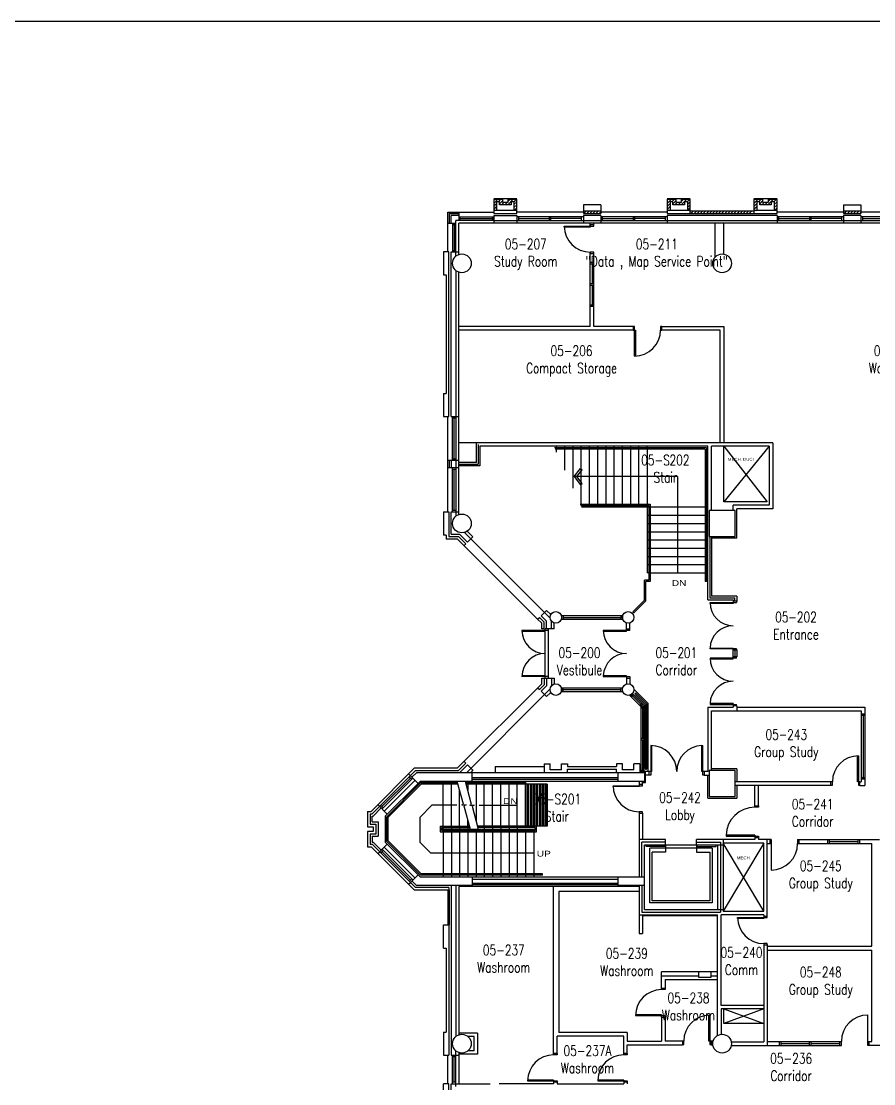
# Model space of a CAD drawing. Extents: x 11182 to 734459, y -1391328 to 152085.
# Drawn here: x 352987 to 382476, y -293674 to -256910 of the extents above; entities that cross this region are included whole.
import ezdxf
from ezdxf.enums import TextEntityAlignment as Align

# ---------------------------------------------------------------- set-up
doc = ezdxf.new("R2010")
doc.units = 0
doc.header["$LTSCALE"] = 500
doc.header["$MEASUREMENT"] = 0
doc.layers.add('0_Defpoints', color=106, linetype='CONTINUOUS', plot=False)
for name, color, linetype in [('0_room_data', 7, 'CONTINUOUS'), ('1_Wall_Exist', 251, 'CONTINUOUS'), ('3_Text', 7, 'CONTINUOUS')]:
    doc.layers.add(name, color=color, linetype=linetype)
doc.styles.add('1_200', font='simplex.shx', dxfattribs={"width": 0.75, "height": 460})
doc.styles.add('TXT', font='TXT')

# ---------------------------------------------------------------- blocks, each defined once
blk = doc.blocks.new('room_data')
at = {"layer": '3_Text', "style": '1_200', "width": 0.75}
for tag, p in [('ROOMNUM', (0, 0)), ('ROOMUSE', (0, -575))]:
    blk.add_attdef(tag, text='', height=345, dxfattribs=at).set_placement(p, align=Align.MIDDLE_CENTER)

msp = doc.modelspace()

# ---------------------------------------------------------------- linework, layer by layer
at = {"layer": '0_Defpoints'}
msp.add_lwpolyline([(347673, -256910), (443723, -256910), (443723, -323705), (347673, -323705)], close=True, dxfattribs=at)
at = {"layer": '1_Wall_Exist'}
for p, q in [((370130, -263057), (369330, -263057)), ((369330, -263067), (369330, -263557)), ((369330, -263067), (369630, -263067)), ((369474, -263067), (369330, -263211)), ((369330, -263105), (369368, -263067)), ((369330, -263317), (369430, -263217)), ((369530, -263157), (369430, -263157)), ((369430, -263157), (369430, -263457)), ((369490, -263157), (369580, -263067)), ((369630, -263124), (369530, -263224)), ((369530, -263257), (369530, -263157)), ((369602, -263257), (369692, -263167)), ((369630, -263067), (369630, -263167)), ((369630, -263167), (369830, -263167)), ((369799, -263167), (369709, -263257)), ((369815, -263257), (370005, -263067)), ((369830, -263167), (369830, -263067)), ((369899, -263067), (369830, -263136)), ((369830, -263067), (370130, -263067)), ((369930, -263157), (369930, -263257)), ((370030, -263157), (369930, -263157)), ((370111, -263067), (370021, -263157)), ((370030, -263254), (370130, -263154)), ((370030, -263157), (370030, -263457)), ((370130, -263557), (370130, -263067)), ((376130, -263057), (375330, -263057)), ((375330, -263067), (375330, -263557)), ((375330, -263105), (375368, -263067)), ((375330, -263067), (375630, -263067)), ((375474, -263067), (375330, -263211)), ((375330, -263317), (375430, -263217)), ((375430, -263157), (375430, -263457)), ((375530, -263157), (375430, -263157)), ((375490, -263157), (375580, -263067)), ((375630, -263124), (375530, -263224)), ((375530, -263257), (375530, -263157)), ((375602, -263257), (375692, -263167)), ((375630, -263067), (375630, -263167)), ((375630, -263167), (375830, -263167)), ((375799, -263167), (375709, -263257)), ((375815, -263257), (376005, -263067)), ((375830, -263067), (376130, -263067)), ((375830, -263167), (375830, -263067)), ((375899, -263067), (375830, -263136)), ((376030, -263157), (375930, -263157)), ((375930, -263157), (375930, -263257)), ((376111, -263067), (376021, -263157)), ((376030, -263254), (376130, -263154)), ((376030, -263157), (376030, -263457)), ((376130, -263557), (376130, -263067)), ((379130, -263057), (378330, -263057)), ((378330, -263067), (378330, -263557)), ((378330, -263067), (378630, -263067)), ((378474, -263067), (378330, -263211)), ((378330, -263105), (378368, -263067)), ((378330, -263317), (378430, -263217)), ((378530, -263157), (378430, -263157)), ((378430, -263157), (378430, -263457)), ((378490, -263157), (378580, -263067)), ((378630, -263124), (378530, -263224)), ((378530, -263257), (378530, -263157)), ((378602, -263257), (378692, -263167)), ((378630, -263067), (378630, -263167)), ((378630, -263167), (378830, -263167)), ((378799, -263167), (378709, -263257)), ((378815, -263257), (379005, -263067)), ((378830, -263167), (378830, -263067)), ((378899, -263067), (378830, -263136)), ((378830, -263067), (379130, -263067)), ((379030, -263157), (378930, -263157)), ((378930, -263157), (378930, -263257)), ((379111, -263067), (379021, -263157)), ((379030, -263254), (379130, -263154)), ((379030, -263157), (379030, -263457)), ((379130, -263557), (379130, -263067)), ((367739, -263516), (369330, -263516)), ((367739, -264887), (367739, -263516)), ((367789, -263566), (367789, -263900)), ((367789, -263566), (368123, -263566)), ((368123, -263516), (368123, -263800)), ((369430, -263324), (369330, -263424)), ((370130, -263457), (369330, -263457)), ((369330, -263557), (370130, -263557)), ((369402, -263457), (369430, -263430)), ((369930, -263257), (369530, -263257)), ((369930, -263248), (369921, -263257)), ((370130, -263260), (370030, -263360)), ((370039, -263457), (370130, -263366)), ((372430, -263516), (370130, -263516)), ((372430, -263257), (372430, -263557)), ((373030, -263257), (372430, -263257)), ((372430, -263467), (373030, -263467)), ((372430, -263557), (373030, -263557)), ((372444, -263557), (372534, -263467)), ((372640, -263467), (372550, -263557)), ((372656, -263557), (372746, -263467)), ((372852, -263467), (372762, -263557)), ((372868, -263557), (372958, -263467)), ((373030, -263501), (372974, -263557)), ((373030, -263257), (373030, -263557)), ((375330, -263516), (373030, -263516)), ((375430, -263324), (375330, -263424)), ((376130, -263457), (375330, -263457)), ((375330, -263557), (379130, -263557)), ((375402, -263457), (375430, -263430)), ((375930, -263257), (375530, -263257)), ((375930, -263248), (375921, -263257)), ((376130, -263260), (376030, -263360)), ((376039, -263457), (376130, -263366)), ((376130, -263467), (378330, -263467)), ((376156, -263557), (376246, -263467)), ((376352, -263467), (376262, -263557)), ((376368, -263557), (376458, -263467)), ((376564, -263467), (376474, -263557)), ((376580, -263557), (376670, -263467)), ((376776, -263467), (376686, -263557)), ((376792, -263557), (376882, -263467)), ((376989, -263467), (376899, -263557)), ((377005, -263557), (377095, -263467)), ((377201, -263467), (377111, -263557)), ((377217, -263557), (377307, -263467)), ((377413, -263467), (377323, -263557)), ((377429, -263557), (377519, -263467)), ((377625, -263467), (377535, -263557)), ((377641, -263557), (377731, -263467)), ((377837, -263467), (377747, -263557)), ((377853, -263557), (377943, -263467)), ((378049, -263467), (377959, -263557)), ((378065, -263557), (378155, -263467)), ((378261, -263467), (378171, -263557)), ((378430, -263324), (378330, -263424)), ((379130, -263457), (378330, -263457)), ((378402, -263457), (378430, -263430)), ((378930, -263257), (378530, -263257)), ((378930, -263248), (378921, -263257)), ((379130, -263260), (379030, -263360)), ((379039, -263457), (379130, -263366)), ((381430, -263516), (379130, -263516)), ((381430, -263257), (381430, -263557)), ((381430, -263257), (382030, -263257)), ((381430, -263467), (382030, -263467)), ((381443, -263467), (381430, -263480)), ((381430, -263557), (382030, -263557)), ((381459, -263557), (381549, -263467)), ((381655, -263467), (381565, -263557)), ((381672, -263557), (381762, -263467)), ((381868, -263467), (381778, -263557)), ((381884, -263557), (381974, -263467)), ((382030, -263517), (381990, -263557)), ((382030, -263257), (382030, -263557)), ((384330, -263516), (382030, -263516)), ((367739, -263900), (368023, -263900)), ((368123, -263632), (367855, -263632)), ((367855, -263900), (367855, -263632)), ((367903, -263900), (367903, -264887)), ((368023, -263949), (367903, -263949)), ((367963, -263949), (367963, -264837)), ((369330, -263800), (368023, -263800)), ((368023, -265036), (368023, -263800)), ((368123, -263680), (369330, -263680)), ((431337, -263900), (368123, -263900)), ((368123, -264980), (368123, -263900)), ((368173, -263800), (368173, -263680)), ((368173, -263740), (369279, -263740)), ((369279, -263680), (369279, -263800)), ((369330, -263632), (369330, -263900)), ((369330, -263632), (370130, -263632)), ((369330, -263800), (369330, -263680)), ((369330, -263800), (431437, -263800)), ((370130, -263632), (370130, -263900)), ((372430, -263680), (370130, -263680)), ((370193, -263800), (370193, -263680)), ((370193, -263740), (371248, -263740)), ((371248, -263680), (371248, -263800)), ((371311, -263800), (371311, -263680)), ((372367, -263740), (371311, -263740)), ((372367, -263800), (372367, -263680)), ((372430, -263632), (372430, -263900)), ((373030, -263632), (372430, -263632)), ((372668, -264000), (372668, -263900)), ((372792, -263950), (372668, -263950)), ((372670, -263950), (372670, -264030)), ((372790, -264000), (372790, -263950)), ((372792, -263950), (372792, -263900)), ((373030, -263632), (373030, -263900)), ((375330, -263680), (373030, -263680)), ((373093, -263800), (373093, -263680)), ((373093, -263740), (374148, -263740)), ((374148, -263680), (374148, -263800)), ((374211, -263800), (374211, -263680)), ((375267, -263740), (374211, -263740)), ((375267, -263800), (375267, -263680)), ((375330, -263632), (375330, -263900)), ((379130, -263632), (375330, -263632)), ((376992, -265065), (376992, -263900)), ((377292, -264968), (377292, -263900)), ((379130, -263632), (379130, -263900)), ((381430, -263680), (379130, -263680)), ((379193, -263800), (379193, -263680)), ((379193, -263740), (380248, -263740)), ((380248, -263680), (380248, -263800)), ((380311, -263800), (380311, -263680)), ((381367, -263740), (380311, -263740)), ((381367, -263800), (381367, -263680)), ((381430, -263632), (381430, -263900)), ((382030, -263632), (381430, -263632)), ((382030, -263632), (382030, -263900)), ((384330, -263680), (382030, -263680)), ((382093, -263800), (382093, -263680)), ((382093, -263740), (383148, -263740)), ((371770, -264000), (372790, -264000)), ((371770, -264030), (371770, -264000)), ((372670, -264030), (371770, -264030)), ((367590, -264887), (367590, -265687)), ((367780, -264887), (367590, -264887)), ((367780, -270587), (367780, -264887)), ((367855, -264887), (368123, -264887)), ((367855, -270587), (367855, -264887)), ((367903, -264837), (368023, -264837)), ((372668, -267475), (372668, -264900)), ((372668, -264950), (372792, -264950)), ((372790, -264900), (372670, -264900)), ((372670, -264900), (372670, -264950)), ((372790, -264950), (372790, -264900)), ((372792, -267475), (372792, -264920)), ((372672, -265250), (372792, -265250)), ((372672, -265300), (372792, -265300)), ((372732, -265300), (372732, -265987)), ((367590, -265687), (367690, -265687)), ((367690, -265687), (367690, -269787)), ((368023, -265537), (368023, -274036)), ((368123, -273980), (368123, -265594)), ((372672, -265987), (372792, -265987)), ((372672, -266037), (372792, -266037)), ((372732, -266037), (372732, -266724)), ((372672, -266724), (372792, -266724)), ((372672, -266774), (372792, -266774)), ((372668, -267475), (368123, -267475)), ((374201, -267599), (368123, -267599)), ((374201, -267475), (372792, -267475)), ((374151, -267473), (374151, -267597)), ((374151, -267595), (374231, -267595)), ((374201, -268495), (374201, -267475)), ((374231, -267595), (374231, -268495)), ((375101, -267475), (375101, -267595)), ((375151, -267475), (375101, -267475)), ((375101, -267595), (375151, -267595)), ((377168, -267599), (375101, -267599)), ((375151, -267473), (377292, -267475)), ((375151, -267597), (375151, -267473)), ((377168, -271493), (377168, -267599)), ((377292, -267475), (377292, -271493)), ((374231, -268495), (374201, -268495)), ((367590, -269787), (367690, -269787)), ((367590, -269790), (367593, -269787)), ((367590, -269787), (367590, -270587)), ((367590, -270587), (367780, -270587)), ((367739, -273887), (367739, -270587)), ((367855, -270587), (368123, -270587)), ((367903, -272112), (367903, -270587)), ((367903, -270638), (368023, -270638)), ((367963, -272061), (367963, -270638)), ((378986, -271493), (368123, -271493)), ((368731, -272175), (368731, -271493)), ((368793, -271555), (368793, -272237)), ((368855, -271617), (368855, -272299)), ((376740, -271617), (368855, -271617)), ((376690, -271667), (371435, -271667)), ((371505, -271667), (371505, -271617)), ((371790, -271667), (371790, -271617)), ((372075, -271667), (372075, -271617)), ((372360, -271667), (372360, -271617)), ((372645, -271667), (372645, -271617)), ((372930, -271667), (372930, -271617)), ((373215, -271667), (373215, -271617)), ((373500, -271667), (373500, -271617)), ((373785, -271667), (373785, -271617)), ((374070, -271667), (374070, -271617)), ((374355, -271667), (374355, -271617)), ((374640, -271667), (374640, -271617)), ((376690, -271667), (376690, -276297)), ((376740, -276927), (376740, -271617)), ((376864, -273837), (376864, -271617)), ((378862, -271617), (376864, -271617)), ((377292, -273537), (377292, -271617)), ((378862, -271617), (377292, -273537)), ((377292, -271617), (378792, -273537)), ((378862, -271617), (378862, -273657)), ((378986, -271493), (378986, -273781)), ((376640, -271717), (371458, -271717)), ((371505, -271819), (371505, -271717)), ((371790, -272444), (371790, -271717)), ((372075, -273069), (372075, -271717)), ((372360, -273667), (372360, -271717)), ((372645, -273667), (372645, -271717)), ((372930, -273667), (372930, -271717)), ((373215, -273667), (373215, -271717)), ((373500, -273667), (373500, -271717)), ((373785, -273667), (373785, -271717)), ((374070, -273667), (374070, -271717)), ((374355, -273617), (374355, -271717)), ((374640, -271717), (374640, -275997)), ((376640, -271717), (376640, -276297)), ((368123, -272112), (367739, -272112)), ((368123, -272362), (367739, -272362)), ((367789, -272112), (367789, -272362)), ((367855, -272112), (367855, -272362)), ((368023, -272061), (367903, -272061)), ((367903, -273887), (367903, -272362)), ((367903, -272413), (368023, -272413)), ((367963, -273836), (367963, -272413)), ((368731, -272175), (368123, -272175)), ((368123, -272237), (368793, -272237)), ((368855, -272299), (368123, -272299)), ((372111, -272667), (372333, -272381)), ((372333, -272381), (372394, -272428)), ((375690, -272667), (372075, -272667)), ((372111, -272667), (372333, -272953)), ((372208, -272667), (372394, -272428)), ((372394, -272906), (372208, -272667)), ((375690, -272667), (375690, -275997)), ((372333, -272953), (372394, -272906)), ((368023, -273836), (367903, -273836)), ((372324, -273617), (374740, -273617)), ((372347, -273667), (374690, -273667)), ((372370, -273717), (374690, -273717)), ((374355, -273717), (374355, -273667)), ((374690, -273667), (374690, -276247)), ((374740, -273617), (374740, -276297)), ((374740, -273717), (376640, -273717)), ((376690, -273717), (376740, -273717)), ((376780, -273837), (376780, -274737)), ((377680, -273837), (376780, -273837)), ((378792, -273537), (377292, -273537)), ((378862, -273657), (377612, -273657)), ((377612, -273837), (377612, -273657)), ((377680, -274737), (377680, -273837)), ((378986, -273781), (377736, -273781)), ((377736, -274793), (377736, -273781)), ((367590, -273887), (367780, -273887)), ((367590, -273887), (367590, -274687)), ((367780, -273887), (367780, -274737)), ((367855, -273887), (368123, -273887)), ((367855, -274662), (367855, -273887)), ((374640, -274002), (374690, -274002)), ((374740, -274002), (376640, -274002)), ((376690, -274002), (376740, -274002)), ((368320, -274599), (371086, -277365)), ((368611, -274749), (368415, -274553)), ((374640, -274287), (374690, -274287)), ((374640, -274572), (374690, -274572)), ((374740, -274287), (376640, -274287)), ((374740, -274572), (376640, -274572)), ((376690, -274287), (376740, -274287)), ((376690, -274572), (376740, -274572)), ((367690, -274687), (367590, -274687)), ((367690, -274687), (367690, -274827)), ((368077, -274827), (367690, -274827)), ((367780, -274737), (368114, -274737)), ((367855, -274662), (368145, -274662)), ((368077, -274827), (370850, -277600)), ((368114, -274737), (368368, -274991)), ((368145, -274662), (368421, -274938)), ((368540, -274819), (368421, -274938)), ((368540, -274819), (368611, -274749)), ((374640, -274857), (374690, -274857)), ((374740, -274857), (376640, -274857)), ((376690, -274857), (376740, -274857)), ((376780, -274737), (377680, -274737)), ((376802, -274737), (376802, -276865)), ((376864, -274737), (376864, -276803)), ((377736, -274793), (376864, -274793)), ((368368, -274991), (368305, -275055)), ((374640, -275142), (374690, -275142)), ((374740, -275142), (376640, -275142)), ((376690, -275142), (376740, -275142)), ((374640, -275427), (374690, -275427)), ((374640, -275712), (374690, -275712)), ((374740, -275427), (376640, -275427)), ((374740, -275712), (376640, -275712)), ((376690, -275427), (376740, -275427)), ((376690, -275712), (376740, -275712)), ((374690, -275997), (374640, -275997)), ((374740, -275997), (376640, -275997)), ((376690, -275997), (376740, -275997)), ((374690, -276247), (374540, -276247)), ((374540, -276941), (374540, -276247)), ((374740, -276297), (374590, -276297)), ((374590, -276962), (374590, -276297)), ((376690, -276297), (376640, -276297)), ((377736, -276803), (376864, -276803)), ((377736, -276803), (377736, -276977)), ((374137, -277344), (374540, -276941)), ((374172, -277379), (374590, -276962)), ((376740, -276927), (377612, -276927)), ((376802, -276865), (377674, -276865)), ((376812, -277027), (377732, -277027)), ((376812, -277057), (376812, -277027)), ((377612, -277057), (376812, -277057)), ((377612, -276927), (377612, -277057)), ((377736, -276977), (377612, -276977)), ((377674, -276977), (377674, -276865)), ((377732, -276977), (377732, -277027)), ((370850, -277600), (370914, -277537)), ((371080, -277702), (370914, -277537)), ((370967, -277484), (371086, -277365)), ((371155, -277671), (370967, -277484)), ((371086, -277365), (371156, -277294)), ((371281, -277560), (371086, -277365)), ((371156, -277294), (371304, -277441)), ((371680, -277476), (371680, -277597)), ((371680, -277476), (373780, -277476)), ((371730, -277476), (371730, -277597)), ((371730, -277537), (373730, -277537)), ((373730, -277476), (373730, -277597)), ((373780, -277476), (373780, -277597)), ((374137, -277344), (374172, -277379)), ((370990, -277740), (370850, -277600)), ((370990, -277937), (370990, -277740)), ((371080, -277937), (371080, -277702)), ((371155, -277937), (371155, -277671)), ((371323, -277937), (371323, -277661)), ((371423, -277937), (371423, -277728)), ((371680, -277597), (373780, -277597)), ((373920, -278017), (373920, -277737)), ((374040, -277987), (374040, -277737)), ((370305, -277987), (370305, -278017)), ((371225, -277987), (370305, -277987)), ((370305, -278017), (371105, -278017)), ((371080, -277937), (370990, -277937)), ((371423, -277937), (371105, -277937)), ((371105, -279637), (371105, -277937)), ((371225, -279637), (371225, -277937)), ((374040, -277987), (373120, -277987)), ((373120, -277987), (373120, -278017)), ((373120, -278017), (373920, -278017)), ((373920, -277937), (374040, -277937)), ((376812, -278597), (377612, -278597)), ((376812, -278627), (376812, -278597)), ((377732, -278627), (376812, -278627)), ((377612, -278977), (377612, -278597)), ((377732, -278627), (377732, -278677)), ((377732, -278947), (376812, -278947)), ((376812, -278947), (376812, -278977)), ((376812, -278977), (377612, -278977)), ((377736, -278677), (377612, -278677)), ((377736, -278897), (377612, -278897)), ((377674, -278677), (377674, -278897)), ((377732, -278947), (377732, -278897)), ((377736, -278677), (377736, -278897)), ((370305, -279557), (370305, -279587)), ((371105, -279557), (370305, -279557)), ((371225, -279587), (370305, -279587)), ((370990, -279834), (370990, -279637)), ((370990, -279637), (371080, -279637)), ((371080, -279637), (371080, -279871)), ((371105, -279637), (371423, -279637)), ((371155, -279637), (371155, -279902)), ((371323, -279637), (371323, -279913)), ((371423, -279637), (371423, -279845)), ((373120, -279557), (373120, -279587)), ((373920, -279557), (373120, -279557)), ((373120, -279587), (374040, -279587)), ((373920, -279557), (373920, -279837)), ((373920, -279637), (374040, -279637)), ((374040, -279587), (374040, -279837)), ((368077, -282747), (370990, -279834)), ((370850, -279973), (370914, -280037)), ((370914, -280037), (371080, -279871)), ((371155, -279902), (370967, -280090)), ((370967, -280090), (371086, -280209)), ((371086, -280209), (371281, -280013)), ((371156, -280279), (371304, -280132)), ((371680, -280097), (371680, -279976)), ((371680, -279976), (373780, -279976)), ((371680, -280097), (373780, -280097)), ((371730, -280097), (371730, -279976)), ((371730, -280037), (373730, -280037)), ((373730, -280097), (373730, -279976)), ((373780, -280097), (373780, -279976)), ((374179, -280017), (374678, -280516)), ((371086, -280209), (368383, -282912)), ((371086, -280209), (371156, -280279)), ((374030, -280226), (374424, -280621)), ((374121, -280174), (374049, -280246)), ((374156, -280210), (374084, -280281)), ((374425, -280550), (374120, -280245)), ((374526, -280579), (374121, -280174)), ((374223, -280204), (374577, -280558)), ((374259, -280169), (374627, -280537)), ((374461, -280514), (374389, -280586)), ((374496, -280549), (374424, -280621)), ((374424, -280621), (374424, -282868)), ((374424, -280621), (374526, -280621)), ((374424, -280671), (374526, -280671)), ((374475, -280671), (374475, -281719)), ((374526, -280579), (374526, -282868)), ((374577, -282768), (374577, -280558)), ((374627, -282768), (374627, -280537)), ((374678, -282868), (374678, -280516)), ((376740, -280647), (376740, -282872)), ((376740, -280647), (377612, -280647)), ((376812, -280517), (376812, -280547)), ((377612, -280517), (376812, -280517)), ((376812, -280547), (377732, -280547)), ((376864, -282837), (376864, -280771)), ((376864, -280771), (382046, -280771)), ((377612, -280517), (377612, -280647)), ((377736, -280597), (377612, -280597)), ((377732, -280597), (377732, -280547)), ((377736, -280597), (377736, -280771)), ((377736, -280647), (382170, -280647)), ((382046, -280771), (382046, -283225)), ((382046, -280871), (382170, -280871)), ((382170, -280647), (382170, -283349)), ((382046, -280921), (382170, -280921)), ((382108, -280921), (382108, -283075)), ((374424, -281719), (374526, -281719)), ((374424, -281769), (374526, -281769)), ((374475, -281769), (374475, -282818)), ((374760, -281972), (374790, -281972)), ((374760, -281972), (374760, -282992)), ((374790, -281972), (374790, -282872)), ((376530, -281972), (376560, -281972)), ((376530, -282872), (376530, -281972)), ((376560, -282992), (376560, -281972)), ((381916, -282327), (381946, -282327)), ((381916, -283227), (381916, -282327)), ((381946, -282327), (381946, -283347)), ((368114, -282837), (368368, -282582)), ((368421, -282635), (368145, -282912)), ((368368, -282582), (368305, -282519)), ((368421, -282635), (368611, -282825)), ((369380, -282697), (369380, -282912)), ((369380, -282697), (371080, -282697)), ((371080, -282607), (371080, -282902)), ((371080, -282607), (371280, -282607)), ((371280, -282812), (371280, -282607)), ((371680, -282812), (371680, -282607)), ((371680, -282607), (371880, -282607)), ((371880, -282607), (371880, -282697)), ((371880, -282697), (373580, -282697)), ((373580, -282607), (373580, -282697)), ((373780, -282607), (373580, -282607)), ((373780, -282812), (373780, -282607)), ((374380, -282607), (374180, -282607)), ((374180, -282812), (374180, -282607)), ((374180, -282610), (374183, -282607)), ((374380, -282607), (374380, -282902)), ((366589, -282747), (365087, -284249)), ((366626, -282837), (365124, -284339)), ((366382, -282954), (366711, -283282)), ((366410, -283053), (366495, -283137)), ((366499, -283070), (366657, -282912)), ((366589, -282747), (368077, -282747)), ((366626, -282837), (368114, -282837)), ((374540, -282912), (366657, -282912)), ((368611, -282825), (368524, -282912)), ((368582, -283212), (368582, -282912)), ((371080, -282902), (371880, -282902)), ((371680, -282812), (371280, -282812)), ((371872, -282902), (371880, -282895)), ((371880, -282787), (373580, -282787)), ((371880, -282902), (371880, -282787)), ((373580, -282902), (373580, -282787)), ((373580, -282902), (374380, -282902)), ((373640, -283212), (373640, -282912)), ((374180, -282812), (373780, -282812)), ((374790, -282872), (374380, -282872)), ((374424, -282818), (374526, -282818)), ((374540, -282912), (374540, -283212)), ((374580, -283252), (374580, -282872)), ((374710, -282996), (374580, -282996)), ((374710, -282992), (374710, -282872)), ((374760, -282992), (374710, -282992)), ((376740, -282872), (376530, -282872)), ((376610, -282992), (376560, -282992)), ((376610, -282872), (376610, -282992)), ((376610, -282996), (376780, -282996)), ((376740, -283793), (376740, -282996)), ((376780, -282837), (376780, -283737)), ((377680, -282837), (376780, -282837)), ((377736, -282781), (376864, -282781)), ((377680, -283737), (377680, -282837)), ((377736, -282781), (377736, -283227)), ((382046, -283075), (382170, -283075)), ((365463, -284085), (366453, -283095)), ((365470, -284163), (366531, -283102)), ((366605, -283176), (365544, -284237)), ((365580, -284414), (366711, -283282)), ((365630, -284435), (366802, -283262)), ((365680, -284455), (366823, -283312)), ((366782, -283212), (366711, -283282)), ((374540, -283212), (366782, -283212)), ((368085, -283262), (366802, -283262)), ((368098, -283312), (366823, -283312)), ((367580, -283262), (367580, -283212)), ((367580, -284762), (367580, -283312)), ((367865, -283262), (367865, -283212)), ((367865, -284762), (367865, -283312)), ((368283, -284003), (368071, -283212)), ((368566, -284009), (368352, -283212)), ((370445, -283262), (368366, -283262)), ((371180, -283312), (368379, -283312)), ((368435, -283262), (368435, -283212)), ((368435, -283312), (368435, -283518)), ((373640, -283088), (368582, -283088)), ((373640, -283150), (368582, -283150)), ((368720, -283262), (368720, -283212)), ((368720, -283312), (368720, -284582)), ((369005, -283262), (369005, -283212)), ((369005, -284762), (369005, -283312)), ((369290, -283262), (369290, -283212)), ((369290, -284762), (369290, -283312)), ((369575, -283262), (369575, -283212)), ((369575, -284762), (369575, -283312)), ((369860, -283262), (369860, -283212)), ((369860, -284762), (369860, -283312)), ((370145, -283262), (370145, -283212)), ((370145, -284762), (370145, -283312)), ((370430, -284762), (370430, -283312)), ((370445, -283262), (370445, -283312)), ((370449, -284762), (370449, -283312)), ((370499, -283312), (370499, -284762)), ((370549, -284762), (370549, -283312)), ((370599, -283312), (370599, -284762)), ((370649, -284762), (370649, -283312)), ((370699, -283312), (370699, -284762)), ((370749, -284762), (370749, -283312)), ((370799, -283312), (370799, -284762)), ((370849, -284762), (370849, -283312)), ((370899, -283312), (370899, -284762)), ((370949, -284762), (370949, -283312)), ((370999, -283312), (370999, -284762)), ((371049, -284762), (371049, -283312)), ((371099, -283312), (371099, -284762)), ((371149, -284762), (371149, -283312)), ((371180, -283312), (371180, -284762)), ((373458, -283362), (374478, -283362)), ((373458, -283392), (373458, -283362)), ((374358, -283392), (373458, -283392)), ((374358, -283212), (374358, -283392)), ((374358, -283312), (374482, -283312)), ((374478, -283362), (374478, -283312)), ((374482, -283312), (374482, -283212)), ((374482, -283252), (374580, -283252)), ((380996, -283225), (377680, -283225)), ((380996, -283349), (377680, -283349)), ((377736, -283349), (377736, -283793)), ((378368, -284105), (378368, -283349)), ((378492, -284055), (378492, -283347)), ((380996, -283349), (380996, -283225)), ((381046, -283227), (380996, -283227)), ((380996, -283347), (381046, -283347)), ((381046, -283347), (381046, -283227)), ((381996, -283227), (381916, -283227)), ((381946, -283347), (381996, -283347)), ((381996, -283225), (382046, -283225)), ((381996, -283349), (381996, -283225)), ((381996, -283349), (382170, -283349)), ((382046, -283125), (382170, -283125)), ((368150, -284762), (368150, -283504)), ((376740, -283793), (377736, -283793)), ((376780, -283737), (377680, -283737)), ((365438, -284131), (365155, -284414)), ((365321, -284014), (365650, -284343)), ((365505, -284127), (365420, -284043)), ((366780, -284451), (367194, -284037)), ((368052, -284037), (367194, -284037)), ((368229, -284028), (368283, -284003)), ((368229, -284028), (368376, -284028)), ((368376, -284028), (368298, -284057)), ((368298, -284057), (368513, -284862)), ((368504, -284037), (368566, -284009)), ((368504, -284037), (368652, -284037)), ((368652, -284037), (368581, -284064)), ((368581, -284064), (368795, -284862)), ((368828, -284037), (370145, -284037)), ((378368, -284055), (378492, -284055)), ((378488, -284105), (378368, -284105)), ((378488, -284055), (378488, -284105)), ((364965, -284249), (365087, -284249)), ((364965, -284249), (364965, -284779)), ((365055, -284339), (365124, -284339)), ((365055, -284339), (365055, -284689)), ((365123, -284337), (365126, -284337)), ((365130, -284414), (365155, -284414)), ((365130, -284614), (365130, -284414)), ((365580, -284414), (365580, -285310)), ((365630, -285289), (365630, -284435)), ((365680, -285268), (365680, -284455)), ((366780, -285323), (366780, -284451)), ((374478, -284262), (374358, -284262)), ((374358, -284262), (374358, -286512)), ((374358, -284312), (374482, -284312)), ((374478, -284312), (374478, -284262)), ((374482, -284312), (374482, -285225)), ((364965, -284779), (365165, -284779)), ((365055, -284689), (365255, -284689)), ((365130, -284614), (365330, -284614)), ((365165, -284779), (365165, -284945)), ((365255, -284689), (365255, -285035)), ((365330, -284614), (365330, -285110)), ((367480, -284762), (367480, -284962)), ((367480, -284762), (368487, -284762)), ((367530, -284912), (367530, -284812)), ((367530, -284812), (368500, -284812)), ((367530, -284912), (370765, -284912)), ((367580, -284912), (367580, -284812)), ((367580, -284862), (370715, -284862)), ((367865, -284812), (367865, -284912)), ((368150, -284812), (368150, -284912)), ((368435, -284762), (368435, -284567)), ((368435, -284812), (368435, -284912)), ((368720, -284862), (368720, -284912)), ((371180, -284762), (368768, -284762)), ((370765, -284812), (368781, -284812)), ((369005, -284812), (369005, -284912)), ((369290, -284812), (369290, -284912)), ((369575, -284812), (369575, -284912)), ((369860, -284812), (369860, -284912)), ((370145, -284812), (370145, -284912)), ((370430, -284862), (370430, -284912)), ((370715, -284912), (370715, -284862)), ((370765, -284912), (370765, -284812)), ((370815, -284962), (370815, -284762)), ((365165, -284945), (364965, -284945)), ((364965, -284945), (364965, -285475)), ((365255, -285035), (365055, -285035)), ((365055, -285035), (365055, -285385)), ((365130, -285110), (365130, -285310)), ((365130, -285110), (365330, -285110)), ((365680, -285268), (366823, -286412)), ((367480, -284962), (370815, -284962)), ((367580, -284962), (367580, -286412)), ((367865, -284962), (367865, -286412)), ((368150, -284962), (368150, -286412)), ((368435, -284962), (368435, -286412)), ((368720, -284962), (368720, -286412)), ((369005, -284962), (369005, -286412)), ((369290, -284962), (369290, -286412)), ((369575, -284962), (369575, -286412)), ((369860, -284962), (369860, -286412)), ((370145, -284962), (370145, -286412)), ((370430, -284962), (370430, -286412)), ((370715, -284962), (370715, -286412)), ((375276, -285225), (374358, -285225)), ((375276, -285407), (375276, -285225)), ((378368, -285225), (376343, -285225)), ((376343, -285407), (376343, -285225)), ((377262, -285225), (377262, -287700)), ((377368, -285075), (377368, -285105)), ((378368, -285075), (377368, -285075)), ((377368, -285105), (378488, -285105)), ((378368, -285075), (378368, -285225)), ((378368, -285155), (378492, -285155)), ((378488, -285105), (378488, -285155)), ((378492, -285155), (378492, -285225)), ((378926, -285225), (378492, -285225)), ((378792, -287874), (378792, -285225)), ((378876, -285225), (378876, -285365)), ((378926, -285225), (378926, -286279)), ((379840, -285225), (382680, -285225)), ((379840, -285225), (379840, -285365)), ((379890, -285225), (379890, -285365)), ((380890, -285365), (380890, -285225)), ((380940, -285365), (380940, -285225)), ((381940, -285365), (381940, -285225)), ((381990, -285365), (381990, -285225)), ((364965, -285475), (365087, -285475)), ((365055, -285385), (365124, -285385)), ((366589, -286977), (365087, -285475)), ((366626, -286887), (365124, -285385)), ((365130, -285310), (365155, -285310)), ((365438, -285592), (365155, -285310)), ((365321, -285709), (365385, -285646)), ((365385, -285646), (365470, -285561)), ((365420, -285681), (365385, -285646)), ((365505, -285596), (365420, -285681)), ((365438, -285592), (365650, -285380)), ((365463, -285638), (366453, -286628)), ((365470, -285561), (366531, -286621)), ((365505, -285596), (366495, -286586)), ((366605, -286547), (365544, -285486)), ((365580, -285310), (366782, -286512)), ((365630, -285289), (366802, -286462)), ((366780, -285323), (367144, -285687)), ((375276, -285316), (374449, -285316)), ((374449, -286512), (374449, -285316)), ((374540, -285407), (377262, -285407)), ((374540, -287642), (374540, -285407)), ((374600, -285463), (374600, -285423)), ((374600, -285423), (375260, -285423)), ((375260, -285463), (374600, -285463)), ((376885, -285523), (374735, -285523)), ((374735, -287414), (374735, -285523)), ((375260, -285423), (375260, -285463)), ((375276, -285403), (376343, -285403)), ((375277, -285403), (375277, -285663)), ((376343, -285316), (377171, -285316)), ((376343, -285403), (376343, -285663)), ((376360, -285423), (376360, -285463)), ((377020, -285423), (376360, -285423)), ((376360, -285463), (377020, -285463)), ((376885, -285523), (376885, -287414)), ((377020, -285463), (377020, -285423)), ((377080, -287642), (377080, -285407)), ((377171, -285316), (377171, -287733)), ((378668, -285349), (377262, -285349)), ((378668, -285349), (377262, -287700)), ((378668, -287700), (377262, -285349)), ((378668, -287700), (378668, -285349)), ((378792, -285365), (378926, -285365)), ((379840, -285365), (382406, -285365)), ((380940, -285295), (381940, -285295)), ((382406, -288909), (382406, -285365)), ((367144, -285687), (370715, -285687)), ((375277, -285663), (374810, -285663)), ((374810, -287339), (374810, -285663)), ((376343, -285663), (376810, -285663)), ((376810, -285663), (376810, -287339)), ((366382, -286770), (366446, -286706)), ((366410, -286671), (366495, -286586)), ((366711, -286441), (366446, -286706)), ((366499, -286653), (366657, -286812)), ((366782, -286512), (374540, -286512)), ((371018, -286462), (366802, -286462)), ((371018, -286412), (366823, -286412)), ((367580, -286462), (367580, -286512)), ((367865, -286462), (367865, -286512)), ((368150, -286462), (368150, -286512)), ((368435, -286462), (368435, -286512)), ((368582, -286512), (368582, -286812)), ((368582, -286592), (373640, -286592)), ((368582, -286728), (373640, -286728)), ((368720, -286462), (368720, -286512)), ((369005, -286462), (369005, -286512)), ((369290, -286462), (369290, -286512)), ((369575, -286462), (369575, -286512)), ((369860, -286462), (369860, -286512)), ((370145, -286462), (370145, -286512)), ((370430, -286462), (370430, -286512)), ((370715, -286462), (370715, -286512)), ((371018, -286462), (371018, -286412)), ((373640, -286812), (373640, -286512)), ((367789, -286977), (366589, -286977)), ((367780, -286887), (366626, -286887)), ((368582, -286812), (366657, -286812)), ((367739, -286977), (367739, -288177)), ((367780, -286887), (367780, -286977)), ((367789, -286977), (367789, -288177)), ((367855, -286812), (367855, -292687)), ((368023, -286812), (368023, -292036)), ((374350, -286852), (368123, -286852)), ((368123, -286852), (368123, -291980)), ((373640, -286790), (368582, -286790)), ((371403, -292674), (371403, -286852)), ((374358, -287018), (371587, -287018)), ((371587, -287018), (371587, -291900)), ((374540, -286812), (373640, -286812)), ((374358, -286812), (374358, -288474)), ((374449, -286812), (374449, -287733)), ((376885, -287414), (374735, -287414)), ((376810, -287339), (374810, -287339)), ((374358, -287824), (377073, -287824)), ((374449, -287733), (377171, -287733)), ((374482, -287824), (374482, -288474)), ((374482, -287854), (377073, -287854)), ((374540, -287642), (377262, -287642)), ((377073, -292002), (377073, -287824)), ((377197, -290963), (377197, -287824)), ((378668, -287824), (377197, -287824)), ((377262, -287700), (378668, -287700)), ((378668, -287824), (378668, -287954)), ((367590, -288177), (367789, -288177)), ((367590, -288977), (367590, -288177)), ((367780, -288177), (367780, -292687)), ((377768, -287924), (378788, -287924)), ((377768, -287954), (377768, -287924)), ((378668, -287954), (377768, -287954)), ((378668, -287874), (378792, -287874)), ((378788, -287924), (378788, -287874)), ((374358, -288474), (374482, -288474)), ((378788, -288824), (378668, -288824)), ((378668, -288824), (378668, -292225)), ((378792, -288874), (378668, -288874)), ((378788, -288874), (378788, -288824)), ((378792, -288855), (378792, -292349)), ((378792, -288909), (382406, -288909)), ((367590, -288977), (367690, -288977)), ((367690, -288977), (367690, -291887)), ((378792, -289049), (382406, -289049)), ((382406, -292209), (382406, -289049)), ((377073, -289798), (375131, -289798)), ((375131, -290367), (375131, -289798)), ((375131, -289943), (376415, -289943)), ((376415, -289798), (376415, -289987)), ((376415, -289987), (376852, -289987)), ((376852, -289987), (376852, -289798)), ((376852, -289943), (377073, -289943)), ((375131, -290367), (375255, -290367)), ((375135, -290417), (375135, -290367)), ((375255, -290417), (375135, -290417)), ((375255, -290067), (375255, -290417)), ((375255, -290067), (377073, -290067)), ((378668, -290963), (377197, -290963)), ((377197, -291087), (377197, -291968)), ((378668, -291087), (377197, -291087)), ((378668, -291087), (377292, -291587)), ((377292, -291087), (378668, -291587)), ((377292, -291587), (377292, -291087)), ((374235, -291287), (374235, -291317)), ((375135, -291287), (374235, -291287)), ((374235, -291317), (375255, -291317)), ((375131, -291367), (375255, -291367)), ((375131, -291367), (375131, -292200)), ((375135, -291367), (375135, -291287)), ((375255, -291317), (375255, -292200)), ((376775, -291300), (376805, -291300)), ((376775, -292200), (376775, -291300)), ((376805, -291300), (376805, -292320)), ((382271, -292349), (382271, -291294)), ((367590, -291887), (367690, -291887)), ((367590, -291887), (367590, -292687)), ((373951, -291900), (371587, -291900)), ((373951, -291900), (373951, -292200)), ((378668, -291587), (377292, -291587)), ((368773, -291922), (368123, -291922)), ((368655, -292040), (368441, -292040)), ((368655, -292534), (368655, -292040)), ((368773, -291922), (368773, -292652)), ((371527, -292624), (371527, -292024)), ((373827, -292024), (371527, -292024)), ((373827, -292674), (373827, -292024)), ((373951, -292200), (375131, -292200)), ((375905, -292200), (375255, -292200)), ((375855, -292200), (375855, -292324)), ((375905, -292320), (375905, -292200)), ((376916, -292200), (376775, -292200)), ((376855, -292200), (376855, -292324)), ((377548, -292225), (378668, -292225)), ((378792, -292209), (381357, -292209)), ((379207, -292209), (379207, -292349)), ((379257, -292209), (379257, -292349)), ((380257, -292349), (380257, -292209)), ((380307, -292349), (380307, -292209)), ((381307, -292349), (381307, -292209)), ((381357, -292349), (381357, -292209)), ((382271, -292209), (382406, -292209)), ((382321, -292349), (382321, -292209)), ((368023, -293774), (368023, -292537)), ((368123, -292594), (368123, -293674)), ((368655, -292534), (368441, -292534)), ((371527, -292624), (371403, -292624)), ((371523, -292624), (371523, -292674)), ((373951, -292624), (373827, -292624)), ((373947, -292624), (373947, -292674)), ((373951, -292624), (373951, -292324)), ((373951, -292324), (375855, -292324)), ((375855, -292320), (375905, -292320)), ((376805, -292320), (376855, -292320)), ((376855, -292324), (376907, -292324)), ((377549, -292349), (381357, -292349)), ((379257, -292279), (380257, -292279)), ((380307, -292279), (381307, -292279)), ((384865, -292349), (382271, -292349)), ((367590, -292687), (367780, -292687)), ((367739, -293674), (367739, -292687)), ((367855, -292687), (368123, -292687)), ((367903, -293674), (367903, -292687)), ((367903, -292736), (368023, -292736)), ((367963, -293624), (367963, -292736)), ((368773, -292652), (368123, -292652)), ((371523, -292674), (371403, -292674)), ((373947, -292674), (373827, -292674)), ((367590, -294207), (367590, -293674)), ((367780, -293674), (367590, -293674)), ((367780, -294017), (367780, -293674)), ((367855, -293942), (367855, -293674)), ((367855, -293674), (369208, -293674)), ((368023, -293624), (367903, -293624)), ((371403, -293674), (369513, -293674)), ((370503, -293544), (370503, -293574)), ((371403, -293544), (370503, -293544)), ((370503, -293574), (371523, -293574)), ((371403, -293544), (371403, -293674)), ((371527, -293624), (371403, -293624)), ((371523, -293574), (371523, -293624)), ((371527, -293624), (371527, -293674)), ((371527, -293674), (373827, -293674)), ((372927, -293544), (372927, -293574)), ((373827, -293544), (372927, -293544)), ((372927, -293574), (373947, -293574)), ((373827, -293544), (373827, -293674)), ((373951, -293624), (373827, -293624)), ((373947, -293574), (373947, -293624)), ((373951, -293624), (373951, -293674))]:
    msp.add_line(p, q, dxfattribs=at)
for centre, radius in [((368230, -265287), 325), ((377230, -265287), 325), ((368230, -274287), 325), ((371480, -277537), 200), ((373980, -277537), 200), ((371480, -280037), 200), ((373980, -280037), 200), ((368230, -292287), 325), ((377230, -292287), 325)]:
    msp.add_circle(centre, radius, dxfattribs=at)
for centre, radius, start, end in [((372670, -264000), 900, 180, 270), ((374201, -267595), 900, 270, 0), ((377612, -277027), 800, 180, 270), ((377612, -278627), 800, 90, 177.8524), ((371105, -277987), 800, 180, 270), ((373920, -277987), 800, 180, 270), ((371105, -279587), 800, 90, 180), ((373920, -279587), 800, 90, 177.8524), ((377612, -278947), 800, 180, 270), ((377612, -280547), 800, 90, 177.8524), ((374241, -280186), 25, 45, 225), ((374760, -282872), 900, 0, 90), ((376560, -282872), 900, 91.9092, 180), ((381946, -283227), 900, 90, 180), ((374602, -282768), 25, 180, 0), ((374358, -283362), 900, 180, 270), ((378368, -285105), 1000, 90, 178.2816), ((378926, -285365), 914, 270, 0), ((378668, -287924), 900, 180, 270), ((375135, -291317), 900, 90, 180), ((376805, -292200), 900, 90, 180), ((382271, -292209), 914, 90, 180), ((371403, -293574), 900, 90, 180), ((373827, -293574), 900, 90, 178.0908)]:
    msp.add_arc(centre, radius, start, end, dxfattribs=at)

# ---------------------------------------------------------------- block references
at = {"layer": '0_room_data', "xscale": 1.035347182677431, "yscale": 1.035347182677431, "zscale": 1.035347182677431}
for p, values in [((370438, -264622), {'ROOMNUM': '05-207', 'ROOMUSE': 'Study Room'}), ((374971, -264622), {'ROOMNUM': '05-211', 'ROOMUSE': '"Data , Map Service Point"'}), ((372021, -268314), {'ROOMNUM': '05-206', 'ROOMUSE': 'Compact Storage'}), ((383207, -268314), {'ROOMNUM': '05-205', 'ROOMUSE': 'Work Area'}), ((375267, -272096), {'ROOMNUM': '05-S202', 'ROOMUSE': 'Stair'}), ((379785, -277528), {'ROOMNUM': '05-202', 'ROOMUSE': 'Entrance'}), ((372300, -278760), {'ROOMNUM': '05-200', 'ROOMUSE': 'Vestibule'}), ((375648, -278760), {'ROOMNUM': '05-201', 'ROOMUSE': 'Corridor'}), ((379451, -281592), {'ROOMNUM': '05-243', 'ROOMUSE': 'Group Study'}), ((371511, -283823), {'ROOMNUM': '05-S201', 'ROOMUSE': 'Stair'}), ((375775, -283770), {'ROOMNUM': '05-242', 'ROOMUSE': 'Lobby'}), ((380362, -284000), {'ROOMNUM': '05-241', 'ROOMUSE': 'Corridor'}), ((380642, -286134), {'ROOMNUM': '05-245', 'ROOMUSE': 'Group Study'}), ((369677, -289050), {'ROOMNUM': '05-237', 'ROOMUSE': 'Washroom'}), ((377901, -289132), {'ROOMNUM': '05-240', 'ROOMUSE': 'Comm'}), ((373934, -289164), {'ROOMNUM': '05-239', 'ROOMUSE': 'Washroom'}), ((380642, -289812), {'ROOMNUM': '05-248', 'ROOMUSE': 'Group Study'}), ((376069, -290704), {'ROOMNUM': '05-238', 'ROOMUSE': 'Washroom'}), ((372574, -292530), {'ROOMNUM': '05-237A', 'ROOMUSE': 'Washroom'}), ((379617, -292799), {'ROOMNUM': '05-236', 'ROOMUSE': 'Corridor'})]:
    msp.add_blockref('room_data', p, dxfattribs=at).add_auto_attribs(values)

# ---------------------------------------------------------------- texts
at = {"layer": '1_Wall_Exist', "style": 'TXT'}
for s, height, width, p in [('MECH. DUCT', 100, 1.125, (377430, -272117)), ('DN', 200, 1.3125, (375489, -276447)), ('DN', 200, 1.3125, (369652, -283994)), ('UP', 200, 1.3125, (370818, -285813)), ('MECH.', 100, 1.125, (377740, -285907))]:
    msp.add_text(s, height=height, dxfattribs=dict(at, width=width)).set_placement(p)

doc.saveas('drawing.dxf')
